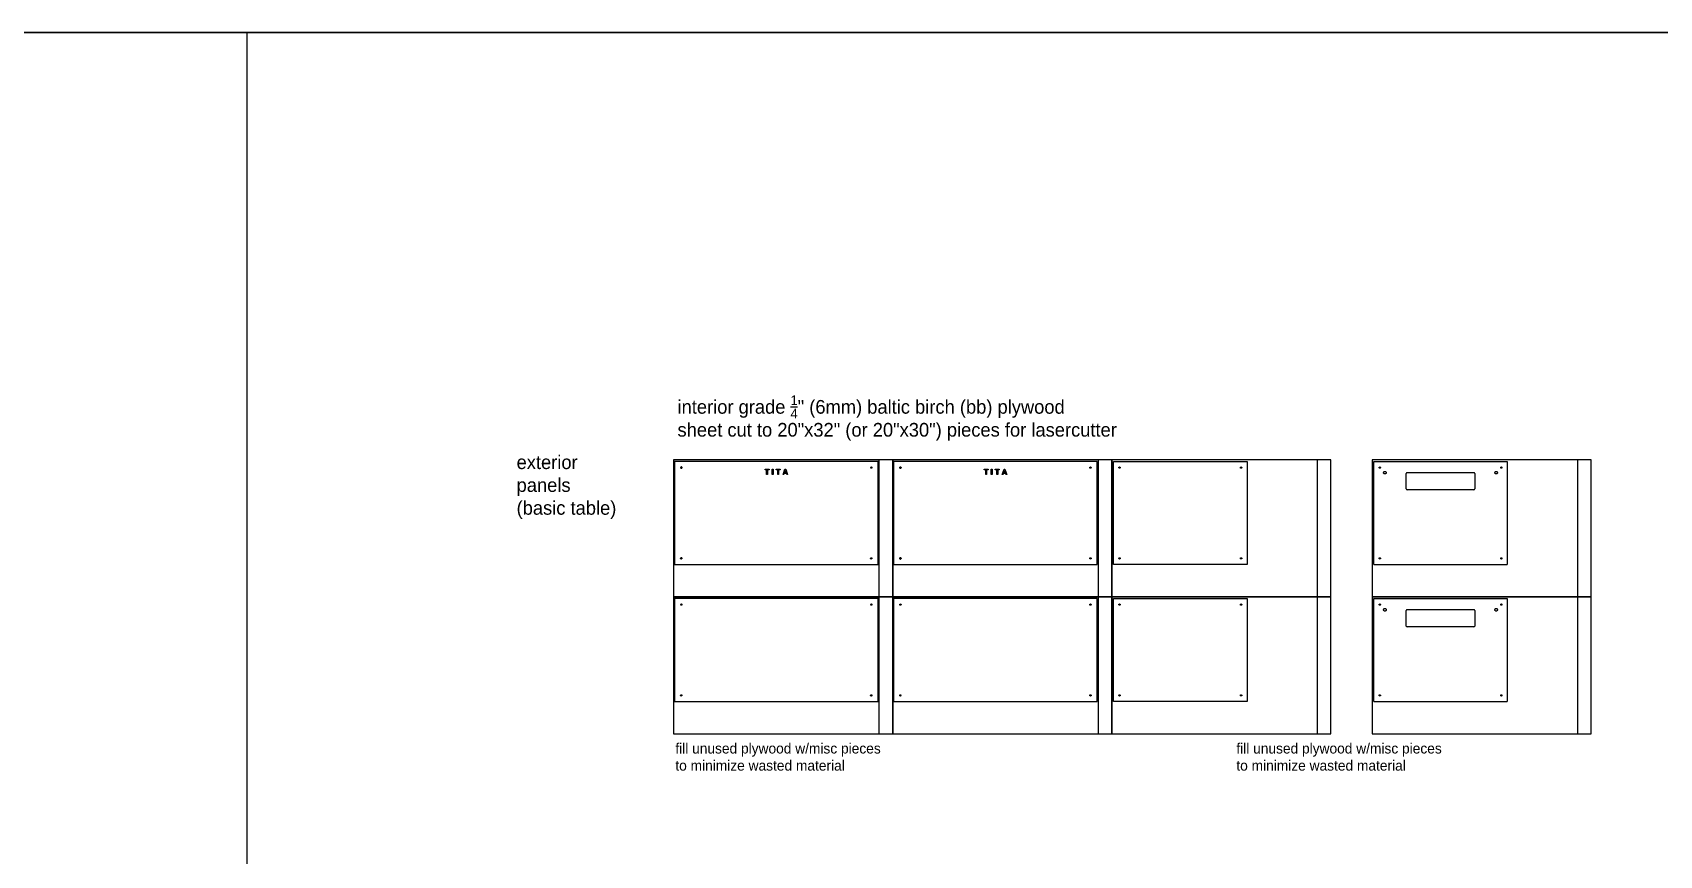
# Model space of a CAD drawing. Header units: inches. Extents: x -747 to 419, y -1089 to -681.
# Drawn here: x -383.8 to -146.2, y -887.2 to -767.1 of the extents above; entities that cross this region are included whole.
import ezdxf

# ---------------------------------------------------------------- set-up
doc = ezdxf.new("R2010")
doc.units = ezdxf.units.IN
doc.header["$MEASUREMENT"] = 0
for name, color, linetype in [('T_ANNO', 6, 'Continuous'), ('T_CUT_HOLE_3_16_INCH', 2, 'Continuous'), ('T_CUT_HOLE_3_8_INCH', 4, 'Continuous'), ('T_CUT_THRU', 7, 'Continuous')]:
    doc.layers.add(name, color=color, linetype=linetype)

msp = doc.modelspace()

# ---------------------------------------------------------------- linework, layer by layer
at = {"layer": 'T_ANNO'}
for p, q in [((-666.26, -767.12), (298.91, -767.12)), ((418.91, -767.12), (-666.26, -767.12)), ((-352.48, -767.12), (-352.48, -1007.36))]:
    msp.add_line(p, q, dxfattribs=at)
at = {"layer": 'T_ANNO', "color": 5}
for p, q in [((-260.17, -829.5), (-260.17, -849.5)), ((-228.17, -829.5), (-228.17, -849.5)), ((-196.17, -829.5), (-196.17, -849.5)), ((-158.17, -829.5), (-158.17, -849.5)), ((-260.17, -849.5), (-260.17, -869.5)), ((-228.17, -849.5), (-228.17, -869.5)), ((-196.17, -849.5), (-196.17, -869.5)), ((-158.17, -849.5), (-158.17, -869.5))]:
    msp.add_line(p, q, dxfattribs=at)
at = {"layer": 'T_ANNO'}
for points in [[(-290.17, -849.5), (-258.17, -849.5), (-258.17, -829.5), (-290.17, -829.5)], [(-290.17, -849.5), (-258.17, -849.5), (-258.17, -829.5), (-290.17, -829.5)], [(-258.17, -849.5), (-226.17, -849.5), (-226.17, -829.5), (-258.17, -829.5)], [(-258.17, -849.5), (-226.17, -849.5), (-226.17, -829.5), (-258.17, -829.5)], [(-226.17, -849.5), (-194.17, -849.5), (-194.17, -829.5), (-226.17, -829.5)], [(-226.17, -849.5), (-194.17, -849.5), (-194.17, -829.5), (-226.17, -829.5)], [(-188.17, -849.5), (-156.17, -849.5), (-156.17, -829.5), (-188.17, -829.5)], [(-188.17, -849.5), (-156.17, -849.5), (-156.17, -829.5), (-188.17, -829.5)], [(-290.17, -869.5), (-258.17, -869.5), (-258.17, -849.5), (-290.17, -849.5)], [(-290.17, -869.5), (-258.17, -869.5), (-258.17, -849.5), (-290.17, -849.5)], [(-258.17, -869.5), (-226.17, -869.5), (-226.17, -849.5), (-258.17, -849.5)], [(-258.17, -869.5), (-226.17, -869.5), (-226.17, -849.5), (-258.17, -849.5)], [(-226.17, -869.5), (-194.17, -869.5), (-194.17, -849.5), (-226.17, -849.5)], [(-226.17, -869.5), (-194.17, -869.5), (-194.17, -849.5), (-226.17, -849.5)], [(-188.17, -869.5), (-156.17, -869.5), (-156.17, -849.5), (-188.17, -849.5)], [(-188.17, -869.5), (-156.17, -869.5), (-156.17, -849.5), (-188.17, -849.5)]]:
    msp.add_lwpolyline(points, close=True, dxfattribs=at)
at = {"layer": 'T_CUT_HOLE_3_16_INCH'}
for p, q in [((-225.14, -830.61), (-225.13, -830.58)), ((-225.14, -830.63), (-225.14, -830.61)), ((-225.13, -830.66), (-225.14, -830.63)), ((-225.13, -830.58), (-225.12, -830.56)), ((-225.12, -830.68), (-225.13, -830.66)), ((-225.12, -830.56), (-225.1, -830.55)), ((-225.11, -830.7), (-225.12, -830.68)), ((-225.09, -830.71), (-225.11, -830.7)), ((-225.1, -830.55), (-225.08, -830.54)), ((-225.06, -830.72), (-225.09, -830.71)), ((-225.08, -830.54), (-225.05, -830.53)), ((-225.04, -830.72), (-225.06, -830.72)), ((-225.05, -830.53), (-225.03, -830.53)), ((-225.02, -830.71), (-225.04, -830.72)), ((-225.03, -830.53), (-225.01, -830.54)), ((-224.99, -830.7), (-225.02, -830.71)), ((-225.01, -830.54), (-224.98, -830.55)), ((-224.98, -830.69), (-224.99, -830.7)), ((-224.98, -830.55), (-224.97, -830.57)), ((-224.96, -830.67), (-224.98, -830.69)), ((-224.97, -830.57), (-224.96, -830.59)), ((-224.96, -830.59), (-224.95, -830.62)), ((-224.95, -830.64), (-224.96, -830.67)), ((-224.95, -830.62), (-224.95, -830.64)), ((-207.39, -830.61), (-207.38, -830.58)), ((-207.39, -830.63), (-207.39, -830.61)), ((-207.38, -830.66), (-207.39, -830.63)), ((-207.38, -830.58), (-207.37, -830.56)), ((-207.37, -830.68), (-207.38, -830.66)), ((-207.37, -830.56), (-207.35, -830.55)), ((-207.36, -830.7), (-207.37, -830.68)), ((-207.34, -830.71), (-207.36, -830.7)), ((-207.35, -830.55), (-207.33, -830.54)), ((-207.31, -830.72), (-207.34, -830.71)), ((-207.33, -830.54), (-207.3, -830.53)), ((-207.29, -830.72), (-207.31, -830.72)), ((-207.3, -830.53), (-207.28, -830.53)), ((-207.27, -830.71), (-207.29, -830.72)), ((-207.28, -830.53), (-207.26, -830.54)), ((-207.24, -830.7), (-207.27, -830.71)), ((-207.26, -830.54), (-207.23, -830.55)), ((-207.23, -830.69), (-207.24, -830.7)), ((-207.23, -830.55), (-207.22, -830.57)), ((-207.21, -830.67), (-207.23, -830.69)), ((-207.22, -830.57), (-207.21, -830.59)), ((-207.21, -830.59), (-207.2, -830.62)), ((-207.2, -830.64), (-207.21, -830.67)), ((-207.2, -830.62), (-207.2, -830.64)), ((-187.14, -830.61), (-187.13, -830.58)), ((-187.14, -830.63), (-187.14, -830.61)), ((-187.13, -830.66), (-187.14, -830.63)), ((-187.13, -830.58), (-187.12, -830.56)), ((-187.12, -830.68), (-187.13, -830.66)), ((-187.12, -830.56), (-187.1, -830.55)), ((-187.11, -830.7), (-187.12, -830.68)), ((-187.09, -830.71), (-187.11, -830.7)), ((-187.1, -830.55), (-187.08, -830.54)), ((-187.06, -830.72), (-187.09, -830.71)), ((-187.08, -830.54), (-187.05, -830.53)), ((-187.04, -830.72), (-187.06, -830.72)), ((-187.05, -830.53), (-187.03, -830.53)), ((-187.02, -830.71), (-187.04, -830.72)), ((-187.03, -830.53), (-187.01, -830.54)), ((-186.99, -830.7), (-187.02, -830.71)), ((-187.01, -830.54), (-186.98, -830.55)), ((-186.98, -830.69), (-186.99, -830.7)), ((-186.98, -830.55), (-186.97, -830.57)), ((-186.96, -830.67), (-186.98, -830.69)), ((-186.97, -830.57), (-186.96, -830.59)), ((-186.96, -830.59), (-186.95, -830.62)), ((-186.95, -830.64), (-186.96, -830.67)), ((-186.95, -830.62), (-186.95, -830.64)), ((-169.39, -830.61), (-169.38, -830.58)), ((-169.39, -830.63), (-169.39, -830.61)), ((-169.38, -830.66), (-169.39, -830.63)), ((-169.38, -830.58), (-169.37, -830.56)), ((-169.37, -830.68), (-169.38, -830.66)), ((-169.37, -830.56), (-169.35, -830.55)), ((-169.36, -830.7), (-169.37, -830.68)), ((-169.34, -830.71), (-169.36, -830.7)), ((-169.35, -830.55), (-169.33, -830.54)), ((-169.31, -830.72), (-169.34, -830.71)), ((-169.33, -830.54), (-169.3, -830.53)), ((-169.29, -830.72), (-169.31, -830.72)), ((-169.3, -830.53), (-169.28, -830.53)), ((-169.27, -830.71), (-169.29, -830.72)), ((-169.28, -830.53), (-169.26, -830.54)), ((-169.24, -830.7), (-169.27, -830.71)), ((-169.26, -830.54), (-169.23, -830.55)), ((-169.23, -830.69), (-169.24, -830.7)), ((-169.23, -830.55), (-169.22, -830.57)), ((-169.21, -830.67), (-169.23, -830.69)), ((-169.22, -830.57), (-169.21, -830.59)), ((-169.21, -830.59), (-169.2, -830.62)), ((-169.2, -830.64), (-169.21, -830.67)), ((-169.2, -830.62), (-169.2, -830.64)), ((-289.14, -843.86), (-289.13, -843.83)), ((-289.14, -843.86), (-289.13, -843.83)), ((-257.14, -843.86), (-257.13, -843.83)), ((-257.14, -843.86), (-257.13, -843.83)), ((-225.14, -843.86), (-225.13, -843.83)), ((-225.14, -843.88), (-225.14, -843.86)), ((-225.13, -843.91), (-225.14, -843.88)), ((-225.13, -843.83), (-225.12, -843.81)), ((-225.12, -843.93), (-225.13, -843.91)), ((-225.12, -843.81), (-225.1, -843.8)), ((-225.11, -843.95), (-225.12, -843.93)), ((-225.09, -843.96), (-225.11, -843.95)), ((-225.1, -843.8), (-225.08, -843.79)), ((-225.06, -843.97), (-225.09, -843.96)), ((-225.08, -843.79), (-225.05, -843.78)), ((-225.04, -843.97), (-225.06, -843.97)), ((-225.05, -843.78), (-225.03, -843.78)), ((-225.02, -843.96), (-225.04, -843.97)), ((-225.03, -843.78), (-225.01, -843.79)), ((-224.99, -843.95), (-225.02, -843.96)), ((-225.01, -843.79), (-224.98, -843.8)), ((-224.98, -843.94), (-224.99, -843.95)), ((-224.98, -843.8), (-224.97, -843.82)), ((-224.96, -843.92), (-224.98, -843.94)), ((-224.97, -843.82), (-224.96, -843.84)), ((-224.96, -843.84), (-224.95, -843.87)), ((-224.95, -843.89), (-224.96, -843.92)), ((-224.95, -843.87), (-224.95, -843.89)), ((-207.39, -843.86), (-207.38, -843.83)), ((-207.39, -843.88), (-207.39, -843.86)), ((-207.38, -843.91), (-207.39, -843.88)), ((-207.38, -843.83), (-207.37, -843.81)), ((-207.37, -843.93), (-207.38, -843.91)), ((-207.37, -843.81), (-207.35, -843.8)), ((-207.36, -843.95), (-207.37, -843.93)), ((-207.34, -843.96), (-207.36, -843.95)), ((-207.35, -843.8), (-207.33, -843.79)), ((-207.31, -843.97), (-207.34, -843.96)), ((-207.33, -843.79), (-207.3, -843.78)), ((-207.29, -843.97), (-207.31, -843.97)), ((-207.3, -843.78), (-207.28, -843.78)), ((-207.27, -843.96), (-207.29, -843.97)), ((-207.28, -843.78), (-207.26, -843.79)), ((-207.24, -843.95), (-207.27, -843.96)), ((-207.26, -843.79), (-207.23, -843.8)), ((-207.23, -843.94), (-207.24, -843.95)), ((-207.23, -843.8), (-207.22, -843.82)), ((-207.21, -843.92), (-207.23, -843.94)), ((-207.22, -843.82), (-207.21, -843.84)), ((-207.21, -843.84), (-207.2, -843.87)), ((-207.2, -843.89), (-207.21, -843.92)), ((-207.2, -843.87), (-207.2, -843.89)), ((-187.14, -843.86), (-187.13, -843.83)), ((-187.14, -843.88), (-187.14, -843.86)), ((-187.13, -843.91), (-187.14, -843.88)), ((-187.13, -843.83), (-187.12, -843.81)), ((-187.12, -843.93), (-187.13, -843.91)), ((-187.12, -843.81), (-187.1, -843.8)), ((-187.11, -843.95), (-187.12, -843.93)), ((-187.09, -843.96), (-187.11, -843.95)), ((-187.1, -843.8), (-187.08, -843.79)), ((-187.06, -843.97), (-187.09, -843.96)), ((-187.08, -843.79), (-187.05, -843.78)), ((-187.04, -843.97), (-187.06, -843.97)), ((-187.05, -843.78), (-187.03, -843.78)), ((-187.02, -843.96), (-187.04, -843.97)), ((-187.03, -843.78), (-187.01, -843.79)), ((-186.99, -843.95), (-187.02, -843.96)), ((-187.01, -843.79), (-186.98, -843.8)), ((-186.98, -843.94), (-186.99, -843.95)), ((-186.98, -843.8), (-186.97, -843.82)), ((-186.96, -843.92), (-186.98, -843.94)), ((-186.97, -843.82), (-186.96, -843.84)), ((-186.96, -843.84), (-186.95, -843.87)), ((-186.95, -843.89), (-186.96, -843.92)), ((-186.95, -843.87), (-186.95, -843.89)), ((-169.39, -843.86), (-169.38, -843.83)), ((-169.39, -843.88), (-169.39, -843.86)), ((-169.38, -843.91), (-169.39, -843.88)), ((-169.38, -843.83), (-169.37, -843.81)), ((-169.37, -843.93), (-169.38, -843.91)), ((-169.37, -843.81), (-169.35, -843.8)), ((-169.36, -843.95), (-169.37, -843.93)), ((-169.34, -843.96), (-169.36, -843.95)), ((-169.35, -843.8), (-169.33, -843.79)), ((-169.31, -843.97), (-169.34, -843.96)), ((-169.33, -843.79), (-169.3, -843.78)), ((-169.29, -843.97), (-169.31, -843.97)), ((-169.3, -843.78), (-169.28, -843.78)), ((-169.27, -843.96), (-169.29, -843.97)), ((-169.28, -843.78), (-169.26, -843.79)), ((-169.24, -843.95), (-169.27, -843.96)), ((-169.26, -843.79), (-169.23, -843.8)), ((-169.23, -843.94), (-169.24, -843.95)), ((-169.23, -843.8), (-169.22, -843.82)), ((-169.21, -843.92), (-169.23, -843.94)), ((-169.22, -843.82), (-169.21, -843.84)), ((-169.21, -843.84), (-169.2, -843.87)), ((-169.2, -843.89), (-169.21, -843.92)), ((-169.2, -843.87), (-169.2, -843.89)), ((-289.14, -850.61), (-289.13, -850.58)), ((-289.14, -850.61), (-289.13, -850.58)), ((-289.14, -850.63), (-289.14, -850.61)), ((-289.14, -850.63), (-289.14, -850.61)), ((-289.13, -850.66), (-289.14, -850.63)), ((-289.13, -850.66), (-289.14, -850.63)), ((-289.13, -850.58), (-289.12, -850.56)), ((-289.13, -850.58), (-289.12, -850.56)), ((-289.12, -850.68), (-289.13, -850.66)), ((-289.12, -850.68), (-289.13, -850.66)), ((-289.12, -850.56), (-289.1, -850.55)), ((-289.12, -850.56), (-289.1, -850.55)), ((-289.11, -850.7), (-289.12, -850.68)), ((-289.11, -850.7), (-289.12, -850.68)), ((-289.09, -850.71), (-289.11, -850.7)), ((-289.09, -850.71), (-289.11, -850.7)), ((-289.1, -850.55), (-289.08, -850.54)), ((-289.1, -850.55), (-289.08, -850.54)), ((-289.06, -850.72), (-289.09, -850.71)), ((-289.06, -850.72), (-289.09, -850.71)), ((-289.08, -850.54), (-289.05, -850.53)), ((-289.08, -850.54), (-289.05, -850.53)), ((-289.04, -850.72), (-289.06, -850.72)), ((-289.04, -850.72), (-289.06, -850.72)), ((-289.05, -850.53), (-289.03, -850.53)), ((-289.05, -850.53), (-289.03, -850.53)), ((-289.02, -850.71), (-289.04, -850.72)), ((-289.02, -850.71), (-289.04, -850.72)), ((-289.03, -850.53), (-289.01, -850.54)), ((-289.03, -850.53), (-289.01, -850.54)), ((-288.99, -850.7), (-289.02, -850.71)), ((-288.99, -850.7), (-289.02, -850.71)), ((-289.01, -850.54), (-288.98, -850.55)), ((-289.01, -850.54), (-288.98, -850.55)), ((-288.98, -850.69), (-288.99, -850.7)), ((-288.98, -850.69), (-288.99, -850.7)), ((-288.98, -850.55), (-288.97, -850.57)), ((-288.98, -850.55), (-288.97, -850.57)), ((-288.96, -850.67), (-288.98, -850.69)), ((-288.96, -850.67), (-288.98, -850.69)), ((-288.97, -850.57), (-288.96, -850.59)), ((-288.97, -850.57), (-288.96, -850.59)), ((-288.96, -850.59), (-288.95, -850.62)), ((-288.96, -850.59), (-288.95, -850.62)), ((-288.95, -850.64), (-288.96, -850.67)), ((-288.95, -850.64), (-288.96, -850.67)), ((-288.95, -850.62), (-288.95, -850.64)), ((-288.95, -850.62), (-288.95, -850.64)), ((-261.39, -850.61), (-261.38, -850.58)), ((-261.39, -850.63), (-261.39, -850.61)), ((-261.38, -850.66), (-261.39, -850.63)), ((-261.38, -850.58), (-261.37, -850.56)), ((-261.37, -850.68), (-261.38, -850.66)), ((-261.37, -850.56), (-261.35, -850.55)), ((-261.36, -850.7), (-261.37, -850.68)), ((-261.34, -850.71), (-261.36, -850.7)), ((-261.35, -850.55), (-261.33, -850.54)), ((-261.31, -850.72), (-261.34, -850.71)), ((-261.33, -850.54), (-261.3, -850.53)), ((-261.29, -850.72), (-261.31, -850.72)), ((-261.3, -850.53), (-261.28, -850.53)), ((-261.27, -850.71), (-261.29, -850.72)), ((-261.28, -850.53), (-261.26, -850.54)), ((-261.24, -850.7), (-261.27, -850.71)), ((-261.26, -850.54), (-261.23, -850.55)), ((-261.23, -850.69), (-261.24, -850.7)), ((-261.23, -850.55), (-261.22, -850.57)), ((-261.21, -850.67), (-261.23, -850.69)), ((-261.22, -850.57), (-261.21, -850.59)), ((-261.21, -850.59), (-261.2, -850.62)), ((-261.2, -850.64), (-261.21, -850.67)), ((-261.2, -850.62), (-261.2, -850.64)), ((-257.14, -850.61), (-257.13, -850.58)), ((-257.14, -850.61), (-257.13, -850.58)), ((-257.14, -850.63), (-257.14, -850.61)), ((-257.14, -850.63), (-257.14, -850.61)), ((-257.13, -850.66), (-257.14, -850.63)), ((-257.13, -850.66), (-257.14, -850.63)), ((-257.13, -850.58), (-257.12, -850.56)), ((-257.13, -850.58), (-257.12, -850.56)), ((-257.12, -850.68), (-257.13, -850.66)), ((-257.12, -850.68), (-257.13, -850.66)), ((-257.12, -850.56), (-257.1, -850.55)), ((-257.12, -850.56), (-257.1, -850.55)), ((-257.11, -850.7), (-257.12, -850.68)), ((-257.11, -850.7), (-257.12, -850.68)), ((-257.09, -850.71), (-257.11, -850.7)), ((-257.09, -850.71), (-257.11, -850.7)), ((-257.1, -850.55), (-257.08, -850.54)), ((-257.1, -850.55), (-257.08, -850.54)), ((-257.06, -850.72), (-257.09, -850.71)), ((-257.06, -850.72), (-257.09, -850.71)), ((-257.08, -850.54), (-257.05, -850.53)), ((-257.08, -850.54), (-257.05, -850.53)), ((-257.04, -850.72), (-257.06, -850.72)), ((-257.04, -850.72), (-257.06, -850.72)), ((-257.05, -850.53), (-257.03, -850.53)), ((-257.05, -850.53), (-257.03, -850.53)), ((-257.02, -850.71), (-257.04, -850.72)), ((-257.02, -850.71), (-257.04, -850.72)), ((-257.03, -850.53), (-257.01, -850.54)), ((-257.03, -850.53), (-257.01, -850.54)), ((-256.99, -850.7), (-257.02, -850.71)), ((-256.99, -850.7), (-257.02, -850.71)), ((-257.01, -850.54), (-256.98, -850.55)), ((-257.01, -850.54), (-256.98, -850.55)), ((-256.98, -850.69), (-256.99, -850.7)), ((-256.98, -850.69), (-256.99, -850.7)), ((-256.98, -850.55), (-256.97, -850.57)), ((-256.98, -850.55), (-256.97, -850.57)), ((-256.96, -850.67), (-256.98, -850.69)), ((-256.96, -850.67), (-256.98, -850.69)), ((-256.97, -850.57), (-256.96, -850.59)), ((-256.97, -850.57), (-256.96, -850.59)), ((-256.96, -850.59), (-256.95, -850.62)), ((-256.96, -850.59), (-256.95, -850.62)), ((-256.95, -850.64), (-256.96, -850.67)), ((-256.95, -850.64), (-256.96, -850.67)), ((-256.95, -850.62), (-256.95, -850.64)), ((-256.95, -850.62), (-256.95, -850.64)), ((-229.39, -850.61), (-229.38, -850.58)), ((-229.39, -850.63), (-229.39, -850.61)), ((-229.38, -850.66), (-229.39, -850.63)), ((-229.38, -850.58), (-229.37, -850.56)), ((-229.37, -850.68), (-229.38, -850.66)), ((-229.37, -850.56), (-229.35, -850.55)), ((-229.36, -850.7), (-229.37, -850.68)), ((-229.34, -850.71), (-229.36, -850.7)), ((-229.35, -850.55), (-229.33, -850.54)), ((-229.31, -850.72), (-229.34, -850.71)), ((-229.33, -850.54), (-229.3, -850.53)), ((-229.29, -850.72), (-229.31, -850.72)), ((-229.3, -850.53), (-229.28, -850.53)), ((-229.27, -850.71), (-229.29, -850.72)), ((-229.28, -850.53), (-229.26, -850.54)), ((-229.24, -850.7), (-229.27, -850.71)), ((-229.26, -850.54), (-229.23, -850.55)), ((-229.23, -850.69), (-229.24, -850.7)), ((-229.23, -850.55), (-229.22, -850.57)), ((-229.21, -850.67), (-229.23, -850.69)), ((-229.22, -850.57), (-229.21, -850.59)), ((-229.21, -850.59), (-229.2, -850.62)), ((-229.2, -850.64), (-229.21, -850.67)), ((-229.2, -850.62), (-229.2, -850.64)), ((-225.14, -850.61), (-225.13, -850.58)), ((-225.14, -850.63), (-225.14, -850.61)), ((-225.13, -850.66), (-225.14, -850.63)), ((-225.13, -850.58), (-225.12, -850.56)), ((-225.12, -850.68), (-225.13, -850.66)), ((-225.12, -850.56), (-225.1, -850.55)), ((-225.11, -850.7), (-225.12, -850.68)), ((-225.09, -850.71), (-225.11, -850.7)), ((-225.1, -850.55), (-225.08, -850.54)), ((-225.06, -850.72), (-225.09, -850.71)), ((-225.08, -850.54), (-225.05, -850.53)), ((-225.04, -850.72), (-225.06, -850.72)), ((-225.05, -850.53), (-225.03, -850.53)), ((-225.02, -850.71), (-225.04, -850.72)), ((-225.03, -850.53), (-225.01, -850.54)), ((-224.99, -850.7), (-225.02, -850.71)), ((-225.01, -850.54), (-224.98, -850.55)), ((-224.98, -850.69), (-224.99, -850.7)), ((-224.98, -850.55), (-224.97, -850.57)), ((-224.96, -850.67), (-224.98, -850.69)), ((-224.97, -850.57), (-224.96, -850.59)), ((-224.96, -850.59), (-224.95, -850.62)), ((-224.95, -850.64), (-224.96, -850.67)), ((-224.95, -850.62), (-224.95, -850.64)), ((-207.39, -850.61), (-207.38, -850.58)), ((-207.39, -850.63), (-207.39, -850.61)), ((-207.38, -850.66), (-207.39, -850.63)), ((-207.38, -850.58), (-207.37, -850.56)), ((-207.37, -850.68), (-207.38, -850.66)), ((-207.37, -850.56), (-207.35, -850.55)), ((-207.36, -850.7), (-207.37, -850.68)), ((-207.34, -850.71), (-207.36, -850.7)), ((-207.35, -850.55), (-207.33, -850.54)), ((-207.31, -850.72), (-207.34, -850.71)), ((-207.33, -850.54), (-207.3, -850.53)), ((-207.29, -850.72), (-207.31, -850.72)), ((-207.3, -850.53), (-207.28, -850.53)), ((-207.27, -850.71), (-207.29, -850.72)), ((-207.28, -850.53), (-207.26, -850.54)), ((-207.24, -850.7), (-207.27, -850.71)), ((-207.26, -850.54), (-207.23, -850.55)), ((-207.23, -850.69), (-207.24, -850.7)), ((-207.23, -850.55), (-207.22, -850.57)), ((-207.21, -850.67), (-207.23, -850.69)), ((-207.22, -850.57), (-207.21, -850.59)), ((-207.21, -850.59), (-207.2, -850.62)), ((-207.2, -850.64), (-207.21, -850.67)), ((-207.2, -850.62), (-207.2, -850.64)), ((-187.14, -850.61), (-187.13, -850.58)), ((-187.14, -850.63), (-187.14, -850.61)), ((-187.13, -850.66), (-187.14, -850.63)), ((-187.13, -850.58), (-187.12, -850.56)), ((-187.12, -850.68), (-187.13, -850.66)), ((-187.12, -850.56), (-187.1, -850.55)), ((-187.11, -850.7), (-187.12, -850.68)), ((-187.09, -850.71), (-187.11, -850.7)), ((-187.1, -850.55), (-187.08, -850.54)), ((-187.06, -850.72), (-187.09, -850.71)), ((-187.08, -850.54), (-187.05, -850.53)), ((-187.04, -850.72), (-187.06, -850.72)), ((-187.05, -850.53), (-187.03, -850.53)), ((-187.02, -850.71), (-187.04, -850.72)), ((-187.03, -850.53), (-187.01, -850.54)), ((-186.99, -850.7), (-187.02, -850.71)), ((-187.01, -850.54), (-186.98, -850.55)), ((-186.98, -850.69), (-186.99, -850.7)), ((-186.98, -850.55), (-186.97, -850.57)), ((-186.96, -850.67), (-186.98, -850.69)), ((-186.97, -850.57), (-186.96, -850.59)), ((-186.96, -850.59), (-186.95, -850.62)), ((-186.95, -850.64), (-186.96, -850.67)), ((-186.95, -850.62), (-186.95, -850.64)), ((-169.39, -850.61), (-169.38, -850.58)), ((-169.39, -850.63), (-169.39, -850.61)), ((-169.38, -850.66), (-169.39, -850.63)), ((-169.38, -850.58), (-169.37, -850.56)), ((-169.37, -850.68), (-169.38, -850.66)), ((-169.37, -850.56), (-169.35, -850.55)), ((-169.36, -850.7), (-169.37, -850.68)), ((-169.34, -850.71), (-169.36, -850.7)), ((-169.35, -850.55), (-169.33, -850.54)), ((-169.31, -850.72), (-169.34, -850.71)), ((-169.33, -850.54), (-169.3, -850.53)), ((-169.29, -850.72), (-169.31, -850.72)), ((-169.3, -850.53), (-169.28, -850.53)), ((-169.27, -850.71), (-169.29, -850.72)), ((-169.28, -850.53), (-169.26, -850.54)), ((-169.24, -850.7), (-169.27, -850.71)), ((-169.26, -850.54), (-169.23, -850.55)), ((-169.23, -850.69), (-169.24, -850.7)), ((-169.23, -850.55), (-169.22, -850.57)), ((-169.21, -850.67), (-169.23, -850.69)), ((-169.22, -850.57), (-169.21, -850.59)), ((-169.21, -850.59), (-169.2, -850.62)), ((-169.2, -850.64), (-169.21, -850.67)), ((-169.2, -850.62), (-169.2, -850.64)), ((-289.14, -863.86), (-289.13, -863.83)), ((-289.14, -863.88), (-289.14, -863.86)), ((-289.13, -863.91), (-289.14, -863.88)), ((-289.13, -863.83), (-289.12, -863.81)), ((-289.12, -863.93), (-289.13, -863.91)), ((-289.12, -863.81), (-289.1, -863.8)), ((-289.11, -863.95), (-289.12, -863.93)), ((-289.09, -863.96), (-289.11, -863.95)), ((-289.1, -863.8), (-289.08, -863.79)), ((-289.06, -863.97), (-289.09, -863.96)), ((-289.08, -863.79), (-289.05, -863.78)), ((-289.04, -863.97), (-289.06, -863.97)), ((-289.05, -863.78), (-289.03, -863.78)), ((-289.02, -863.96), (-289.04, -863.97)), ((-289.03, -863.78), (-289.01, -863.79)), ((-288.99, -863.95), (-289.02, -863.96)), ((-289.01, -863.79), (-288.98, -863.8)), ((-288.98, -863.94), (-288.99, -863.95)), ((-288.98, -863.8), (-288.97, -863.82)), ((-288.96, -863.92), (-288.98, -863.94)), ((-288.97, -863.82), (-288.96, -863.84)), ((-288.96, -863.84), (-288.95, -863.87)), ((-288.95, -863.89), (-288.96, -863.92)), ((-288.95, -863.87), (-288.95, -863.89)), ((-261.39, -863.86), (-261.38, -863.83)), ((-261.39, -863.87), (-261.38, -863.85)), ((-261.39, -863.88), (-261.39, -863.86)), ((-261.39, -863.89), (-261.39, -863.87)), ((-261.38, -863.91), (-261.39, -863.88)), ((-261.38, -863.92), (-261.39, -863.89)), ((-261.38, -863.83), (-261.37, -863.81)), ((-261.38, -863.85), (-261.37, -863.82)), ((-261.37, -863.93), (-261.38, -863.91)), ((-261.37, -863.94), (-261.38, -863.92)), ((-261.37, -863.81), (-261.35, -863.8)), ((-261.37, -863.82), (-261.36, -863.81)), ((-261.36, -863.95), (-261.37, -863.93)), ((-261.35, -863.95), (-261.37, -863.94)), ((-261.36, -863.81), (-261.34, -863.79)), ((-261.34, -863.96), (-261.36, -863.95)), ((-261.35, -863.8), (-261.33, -863.79)), ((-261.33, -863.96), (-261.35, -863.95)), ((-261.34, -863.79), (-261.31, -863.78)), ((-261.31, -863.97), (-261.34, -863.96)), ((-261.33, -863.79), (-261.3, -863.78)), ((-261.3, -863.97), (-261.33, -863.96)), ((-261.31, -863.78), (-261.29, -863.78)), ((-261.29, -863.97), (-261.31, -863.97)), ((-261.3, -863.78), (-261.28, -863.78)), ((-261.28, -863.97), (-261.3, -863.97)), ((-261.29, -863.78), (-261.27, -863.79)), ((-261.27, -863.96), (-261.29, -863.97)), ((-261.28, -863.78), (-261.26, -863.79)), ((-261.25, -863.96), (-261.28, -863.97)), ((-261.27, -863.79), (-261.25, -863.8)), ((-261.24, -863.95), (-261.27, -863.96)), ((-261.26, -863.79), (-261.23, -863.8)), ((-261.25, -863.8), (-261.23, -863.81)), ((-261.23, -863.94), (-261.25, -863.96)), ((-261.23, -863.94), (-261.24, -863.95)), ((-261.23, -863.8), (-261.22, -863.82)), ((-261.23, -863.81), (-261.21, -863.83)), ((-261.21, -863.92), (-261.23, -863.94)), ((-261.22, -863.93), (-261.23, -863.94)), ((-261.22, -863.82), (-261.21, -863.84)), ((-261.21, -863.9), (-261.22, -863.93)), ((-261.21, -863.83), (-261.21, -863.86)), ((-261.21, -863.84), (-261.2, -863.87)), ((-261.21, -863.86), (-261.2, -863.88)), ((-261.2, -863.88), (-261.21, -863.9)), ((-261.2, -863.89), (-261.21, -863.92)), ((-261.2, -863.87), (-261.2, -863.89)), ((-257.14, -863.86), (-257.13, -863.83)), ((-257.14, -863.88), (-257.14, -863.86)), ((-257.13, -863.91), (-257.14, -863.88)), ((-257.13, -863.83), (-257.12, -863.81)), ((-257.12, -863.93), (-257.13, -863.91)), ((-257.12, -863.81), (-257.1, -863.8)), ((-257.11, -863.95), (-257.12, -863.93)), ((-257.09, -863.96), (-257.11, -863.95)), ((-257.1, -863.8), (-257.08, -863.79)), ((-257.06, -863.97), (-257.09, -863.96)), ((-257.08, -863.79), (-257.05, -863.78)), ((-257.04, -863.97), (-257.06, -863.97)), ((-257.05, -863.78), (-257.03, -863.78)), ((-257.02, -863.96), (-257.04, -863.97)), ((-257.03, -863.78), (-257.01, -863.79)), ((-256.99, -863.95), (-257.02, -863.96)), ((-257.01, -863.79), (-256.98, -863.8)), ((-256.98, -863.94), (-256.99, -863.95)), ((-256.98, -863.8), (-256.97, -863.82)), ((-256.96, -863.92), (-256.98, -863.94)), ((-256.97, -863.82), (-256.96, -863.84)), ((-256.96, -863.84), (-256.95, -863.87)), ((-256.95, -863.89), (-256.96, -863.92)), ((-256.95, -863.87), (-256.95, -863.89)), ((-229.39, -863.86), (-229.38, -863.83)), ((-229.39, -863.87), (-229.38, -863.85)), ((-229.39, -863.88), (-229.39, -863.86)), ((-229.39, -863.89), (-229.39, -863.87)), ((-229.38, -863.91), (-229.39, -863.88)), ((-229.38, -863.92), (-229.39, -863.89)), ((-229.38, -863.83), (-229.37, -863.81)), ((-229.38, -863.85), (-229.37, -863.82)), ((-229.37, -863.93), (-229.38, -863.91)), ((-229.37, -863.94), (-229.38, -863.92)), ((-229.37, -863.81), (-229.35, -863.8)), ((-229.37, -863.82), (-229.36, -863.81)), ((-229.36, -863.95), (-229.37, -863.93)), ((-229.35, -863.95), (-229.37, -863.94)), ((-229.36, -863.81), (-229.34, -863.79)), ((-229.34, -863.96), (-229.36, -863.95)), ((-229.35, -863.8), (-229.33, -863.79)), ((-229.33, -863.96), (-229.35, -863.95)), ((-229.34, -863.79), (-229.31, -863.78)), ((-229.31, -863.97), (-229.34, -863.96)), ((-229.33, -863.79), (-229.3, -863.78)), ((-229.3, -863.97), (-229.33, -863.96)), ((-229.31, -863.78), (-229.29, -863.78)), ((-229.29, -863.97), (-229.31, -863.97)), ((-229.3, -863.78), (-229.28, -863.78)), ((-229.28, -863.97), (-229.3, -863.97)), ((-229.29, -863.78), (-229.27, -863.79)), ((-229.27, -863.96), (-229.29, -863.97)), ((-229.28, -863.78), (-229.26, -863.79)), ((-229.25, -863.96), (-229.28, -863.97)), ((-229.27, -863.79), (-229.25, -863.8)), ((-229.24, -863.95), (-229.27, -863.96)), ((-229.26, -863.79), (-229.23, -863.8)), ((-229.25, -863.8), (-229.23, -863.81)), ((-229.23, -863.94), (-229.25, -863.96)), ((-229.23, -863.94), (-229.24, -863.95)), ((-229.23, -863.8), (-229.22, -863.82)), ((-229.23, -863.81), (-229.21, -863.83)), ((-229.21, -863.92), (-229.23, -863.94)), ((-229.22, -863.93), (-229.23, -863.94)), ((-229.22, -863.82), (-229.21, -863.84)), ((-229.21, -863.9), (-229.22, -863.93)), ((-229.21, -863.83), (-229.21, -863.86)), ((-229.21, -863.84), (-229.2, -863.87)), ((-229.21, -863.86), (-229.2, -863.88)), ((-229.2, -863.88), (-229.21, -863.9)), ((-229.2, -863.89), (-229.21, -863.92)), ((-229.2, -863.87), (-229.2, -863.89)), ((-225.14, -863.86), (-225.13, -863.83)), ((-225.14, -863.88), (-225.14, -863.86)), ((-225.13, -863.91), (-225.14, -863.88)), ((-225.13, -863.83), (-225.12, -863.81)), ((-225.12, -863.93), (-225.13, -863.91)), ((-225.12, -863.81), (-225.1, -863.8)), ((-225.11, -863.95), (-225.12, -863.93)), ((-225.09, -863.96), (-225.11, -863.95)), ((-225.1, -863.8), (-225.08, -863.79)), ((-225.06, -863.97), (-225.09, -863.96)), ((-225.08, -863.79), (-225.05, -863.78)), ((-225.04, -863.97), (-225.06, -863.97)), ((-225.05, -863.78), (-225.03, -863.78)), ((-225.02, -863.96), (-225.04, -863.97)), ((-225.03, -863.78), (-225.01, -863.79)), ((-224.99, -863.95), (-225.02, -863.96)), ((-225.01, -863.79), (-224.98, -863.8)), ((-224.98, -863.94), (-224.99, -863.95)), ((-224.98, -863.8), (-224.97, -863.82)), ((-224.96, -863.92), (-224.98, -863.94)), ((-224.97, -863.82), (-224.96, -863.84)), ((-224.96, -863.84), (-224.95, -863.87)), ((-224.95, -863.89), (-224.96, -863.92)), ((-224.95, -863.87), (-224.95, -863.89)), ((-207.39, -863.86), (-207.38, -863.83)), ((-207.39, -863.88), (-207.39, -863.86)), ((-207.38, -863.91), (-207.39, -863.88)), ((-207.38, -863.83), (-207.37, -863.81)), ((-207.37, -863.93), (-207.38, -863.91)), ((-207.37, -863.81), (-207.35, -863.8)), ((-207.36, -863.95), (-207.37, -863.93)), ((-207.34, -863.96), (-207.36, -863.95)), ((-207.35, -863.8), (-207.33, -863.79)), ((-207.31, -863.97), (-207.34, -863.96)), ((-207.33, -863.79), (-207.3, -863.78)), ((-207.29, -863.97), (-207.31, -863.97)), ((-207.3, -863.78), (-207.28, -863.78)), ((-207.27, -863.96), (-207.29, -863.97)), ((-207.28, -863.78), (-207.26, -863.79)), ((-207.24, -863.95), (-207.27, -863.96)), ((-207.26, -863.79), (-207.23, -863.8)), ((-207.23, -863.94), (-207.24, -863.95)), ((-207.23, -863.8), (-207.22, -863.82)), ((-207.21, -863.92), (-207.23, -863.94)), ((-207.22, -863.82), (-207.21, -863.84)), ((-207.21, -863.84), (-207.2, -863.87)), ((-207.2, -863.89), (-207.21, -863.92)), ((-207.2, -863.87), (-207.2, -863.89)), ((-187.14, -863.86), (-187.13, -863.83)), ((-187.14, -863.88), (-187.14, -863.86)), ((-187.13, -863.91), (-187.14, -863.88)), ((-187.13, -863.83), (-187.12, -863.81)), ((-187.12, -863.93), (-187.13, -863.91)), ((-187.12, -863.81), (-187.1, -863.8)), ((-187.11, -863.95), (-187.12, -863.93)), ((-187.09, -863.96), (-187.11, -863.95)), ((-187.1, -863.8), (-187.08, -863.79)), ((-187.06, -863.97), (-187.09, -863.96)), ((-187.08, -863.79), (-187.05, -863.78)), ((-187.04, -863.97), (-187.06, -863.97)), ((-187.05, -863.78), (-187.03, -863.78)), ((-187.02, -863.96), (-187.04, -863.97)), ((-187.03, -863.78), (-187.01, -863.79)), ((-186.99, -863.95), (-187.02, -863.96)), ((-187.01, -863.79), (-186.98, -863.8)), ((-186.98, -863.94), (-186.99, -863.95)), ((-186.98, -863.8), (-186.97, -863.82)), ((-186.96, -863.92), (-186.98, -863.94)), ((-186.97, -863.82), (-186.96, -863.84)), ((-186.96, -863.84), (-186.95, -863.87)), ((-186.95, -863.89), (-186.96, -863.92)), ((-186.95, -863.87), (-186.95, -863.89)), ((-169.39, -863.86), (-169.38, -863.83)), ((-169.39, -863.88), (-169.39, -863.86)), ((-169.38, -863.91), (-169.39, -863.88)), ((-169.38, -863.83), (-169.37, -863.81)), ((-169.37, -863.93), (-169.38, -863.91)), ((-169.37, -863.81), (-169.35, -863.8)), ((-169.36, -863.95), (-169.37, -863.93)), ((-169.34, -863.96), (-169.36, -863.95)), ((-169.35, -863.8), (-169.33, -863.79)), ((-169.31, -863.97), (-169.34, -863.96)), ((-169.33, -863.79), (-169.3, -863.78)), ((-169.29, -863.97), (-169.31, -863.97)), ((-169.3, -863.78), (-169.28, -863.78)), ((-169.27, -863.96), (-169.29, -863.97)), ((-169.28, -863.78), (-169.26, -863.79)), ((-169.24, -863.95), (-169.27, -863.96)), ((-169.26, -863.79), (-169.23, -863.8)), ((-169.23, -863.94), (-169.24, -863.95)), ((-169.23, -863.8), (-169.22, -863.82)), ((-169.21, -863.92), (-169.23, -863.94)), ((-169.22, -863.82), (-169.21, -863.84)), ((-169.21, -863.84), (-169.2, -863.87)), ((-169.2, -863.89), (-169.21, -863.92)), ((-169.2, -863.87), (-169.2, -863.89))]:
    msp.add_line(p, q, dxfattribs=at)
for points in [[(-289.12, -830.68), (-289.13, -830.66), (-289.14, -830.63), (-289.14, -830.61), (-289.13, -830.58), (-289.14, -830.61), (-289.14, -830.63), (-289.13, -830.66)], [(-289.12, -830.56), (-289.13, -830.58), (-289.12, -830.56), (-289.1, -830.55), (-289.08, -830.54), (-289.05, -830.53), (-289.08, -830.54), (-289.1, -830.55)], [(-289.11, -830.7), (-289.09, -830.71), (-289.06, -830.72), (-289.04, -830.72), (-289.02, -830.71), (-288.99, -830.7), (-288.98, -830.69), (-288.96, -830.67), (-288.98, -830.69), (-288.99, -830.7), (-289.02, -830.71), (-289.04, -830.72), (-289.06, -830.72), (-289.09, -830.71), (-289.11, -830.7), (-289.12, -830.68)], [(-289.05, -830.53), (-289.03, -830.53), (-289.01, -830.54), (-288.98, -830.55), (-288.97, -830.57), (-288.96, -830.59), (-288.95, -830.62), (-288.95, -830.64), (-288.96, -830.67), (-288.95, -830.64), (-288.95, -830.62), (-288.96, -830.59), (-288.97, -830.57), (-288.98, -830.55), (-289.01, -830.54), (-289.03, -830.53)], [(-261.24, -830.7), (-261.27, -830.71), (-261.29, -830.72), (-261.31, -830.72), (-261.34, -830.71), (-261.36, -830.7), (-261.37, -830.68), (-261.38, -830.66), (-261.39, -830.63), (-261.39, -830.61), (-261.38, -830.58), (-261.37, -830.56), (-261.35, -830.55), (-261.33, -830.54), (-261.3, -830.53), (-261.28, -830.53), (-261.26, -830.54), (-261.23, -830.55), (-261.22, -830.57), (-261.21, -830.59), (-261.2, -830.62), (-261.2, -830.64), (-261.21, -830.67), (-261.23, -830.69)], [(-257.12, -830.68), (-257.13, -830.66), (-257.14, -830.63), (-257.14, -830.61), (-257.13, -830.58), (-257.14, -830.61), (-257.14, -830.63), (-257.13, -830.66)], [(-257.12, -830.56), (-257.13, -830.58), (-257.12, -830.56), (-257.1, -830.55), (-257.08, -830.54), (-257.05, -830.53), (-257.08, -830.54), (-257.1, -830.55)], [(-257.11, -830.7), (-257.09, -830.71), (-257.06, -830.72), (-257.04, -830.72), (-257.02, -830.71), (-256.99, -830.7), (-256.98, -830.69), (-256.96, -830.67), (-256.98, -830.69), (-256.99, -830.7), (-257.02, -830.71), (-257.04, -830.72), (-257.06, -830.72), (-257.09, -830.71), (-257.11, -830.7), (-257.12, -830.68)], [(-257.05, -830.53), (-257.03, -830.53), (-257.01, -830.54), (-256.98, -830.55), (-256.97, -830.57), (-256.96, -830.59), (-256.95, -830.62), (-256.95, -830.64), (-256.96, -830.67), (-256.95, -830.64), (-256.95, -830.62), (-256.96, -830.59), (-256.97, -830.57), (-256.98, -830.55), (-257.01, -830.54), (-257.03, -830.53)], [(-229.24, -830.7), (-229.27, -830.71), (-229.29, -830.72), (-229.31, -830.72), (-229.34, -830.71), (-229.36, -830.7), (-229.37, -830.68), (-229.38, -830.66), (-229.39, -830.63), (-229.39, -830.61), (-229.38, -830.58), (-229.37, -830.56), (-229.35, -830.55), (-229.33, -830.54), (-229.3, -830.53), (-229.28, -830.53), (-229.26, -830.54), (-229.23, -830.55), (-229.22, -830.57), (-229.21, -830.59), (-229.2, -830.62), (-229.2, -830.64), (-229.21, -830.67), (-229.23, -830.69)], [(-289.06, -843.97), (-289.04, -843.97), (-289.06, -843.97), (-289.09, -843.96), (-289.11, -843.95), (-289.12, -843.93), (-289.13, -843.91), (-289.14, -843.88), (-289.14, -843.86), (-289.14, -843.88), (-289.13, -843.91), (-289.12, -843.93), (-289.11, -843.95), (-289.09, -843.96)], [(-289.13, -843.83), (-289.12, -843.81), (-289.1, -843.8), (-289.12, -843.81)], [(-289.1, -843.8), (-289.08, -843.79), (-289.05, -843.78), (-289.08, -843.79)], [(-288.95, -843.87), (-288.95, -843.89), (-288.96, -843.92), (-288.98, -843.94), (-288.99, -843.95), (-289.02, -843.96), (-289.04, -843.97), (-289.02, -843.96), (-288.99, -843.95), (-288.98, -843.94), (-288.96, -843.92), (-288.95, -843.89), (-288.95, -843.87), (-288.96, -843.84), (-288.97, -843.82), (-288.98, -843.8), (-289.01, -843.79), (-289.03, -843.78), (-289.05, -843.78), (-289.03, -843.78), (-289.01, -843.79), (-288.98, -843.8), (-288.97, -843.82), (-288.96, -843.84)], [(-261.24, -843.95), (-261.27, -843.96), (-261.29, -843.97), (-261.31, -843.97), (-261.34, -843.96), (-261.36, -843.95), (-261.37, -843.93), (-261.38, -843.91), (-261.39, -843.88), (-261.39, -843.86), (-261.38, -843.83), (-261.37, -843.81), (-261.35, -843.8), (-261.33, -843.79), (-261.3, -843.78), (-261.28, -843.78), (-261.26, -843.79), (-261.23, -843.8), (-261.22, -843.82), (-261.21, -843.84), (-261.2, -843.87), (-261.2, -843.89), (-261.21, -843.92), (-261.23, -843.94)], [(-257.06, -843.97), (-257.04, -843.97), (-257.06, -843.97), (-257.09, -843.96), (-257.11, -843.95), (-257.12, -843.93), (-257.13, -843.91), (-257.14, -843.88), (-257.14, -843.86), (-257.14, -843.88), (-257.13, -843.91), (-257.12, -843.93), (-257.11, -843.95), (-257.09, -843.96)], [(-257.13, -843.83), (-257.12, -843.81), (-257.1, -843.8), (-257.12, -843.81)], [(-257.1, -843.8), (-257.08, -843.79), (-257.05, -843.78), (-257.08, -843.79)], [(-256.95, -843.87), (-256.95, -843.89), (-256.96, -843.92), (-256.98, -843.94), (-256.99, -843.95), (-257.02, -843.96), (-257.04, -843.97), (-257.02, -843.96), (-256.99, -843.95), (-256.98, -843.94), (-256.96, -843.92), (-256.95, -843.89), (-256.95, -843.87), (-256.96, -843.84), (-256.97, -843.82), (-256.98, -843.8), (-257.01, -843.79), (-257.03, -843.78), (-257.05, -843.78), (-257.03, -843.78), (-257.01, -843.79), (-256.98, -843.8), (-256.97, -843.82), (-256.96, -843.84)], [(-229.24, -843.95), (-229.27, -843.96), (-229.29, -843.97), (-229.31, -843.97), (-229.34, -843.96), (-229.36, -843.95), (-229.37, -843.93), (-229.38, -843.91), (-229.39, -843.88), (-229.39, -843.86), (-229.38, -843.83), (-229.37, -843.81), (-229.35, -843.8), (-229.33, -843.79), (-229.3, -843.78), (-229.28, -843.78), (-229.26, -843.79), (-229.23, -843.8), (-229.22, -843.82), (-229.21, -843.84), (-229.2, -843.87), (-229.2, -843.89), (-229.21, -843.92), (-229.23, -843.94)]]:
    msp.add_lwpolyline(points, close=True, dxfattribs=at)
at = {"layer": 'T_CUT_HOLE_3_8_INCH'}
for p, q in [((-186.48, -831.33), (-186.46, -831.28)), ((-186.48, -831.37), (-186.48, -831.33)), ((-186.48, -831.42), (-186.48, -831.37)), ((-186.46, -831.47), (-186.48, -831.42)), ((-186.46, -831.28), (-186.43, -831.24)), ((-186.43, -831.51), (-186.46, -831.47)), ((-186.43, -831.24), (-186.39, -831.21)), ((-186.39, -831.21), (-186.34, -831.19)), ((-186.34, -831.19), (-186.3, -831.19)), ((-186.3, -831.19), (-186.25, -831.19)), ((-186.25, -831.19), (-186.2, -831.21)), ((-186.2, -831.21), (-186.16, -831.24)), ((-186.16, -831.24), (-186.13, -831.28)), ((-186.13, -831.47), (-186.16, -831.51)), ((-186.13, -831.28), (-186.12, -831.33)), ((-186.12, -831.42), (-186.13, -831.47)), ((-186.12, -831.33), (-186.11, -831.38)), ((-186.11, -831.38), (-186.12, -831.42)), ((-170.23, -831.33), (-170.21, -831.28)), ((-170.23, -831.37), (-170.23, -831.33)), ((-170.23, -831.42), (-170.23, -831.37)), ((-170.21, -831.47), (-170.23, -831.42)), ((-170.21, -831.28), (-170.18, -831.24)), ((-170.18, -831.51), (-170.21, -831.47)), ((-170.18, -831.24), (-170.14, -831.21)), ((-170.14, -831.21), (-170.09, -831.19)), ((-170.09, -831.19), (-170.05, -831.19)), ((-170.05, -831.19), (-170, -831.19)), ((-170, -831.19), (-169.95, -831.21)), ((-169.95, -831.21), (-169.91, -831.24)), ((-169.91, -831.24), (-169.88, -831.28)), ((-169.88, -831.47), (-169.91, -831.51)), ((-169.88, -831.28), (-169.87, -831.33)), ((-169.87, -831.42), (-169.88, -831.47)), ((-169.87, -831.33), (-169.86, -831.37)), ((-169.86, -831.37), (-169.87, -831.42)), ((-186.39, -831.54), (-186.43, -831.51)), ((-186.35, -831.56), (-186.39, -831.54)), ((-186.3, -831.56), (-186.35, -831.56)), ((-186.25, -831.56), (-186.3, -831.56)), ((-186.2, -831.54), (-186.25, -831.56)), ((-186.16, -831.51), (-186.2, -831.54)), ((-170.14, -831.54), (-170.18, -831.51)), ((-170.09, -831.56), (-170.14, -831.54)), ((-170.05, -831.56), (-170.09, -831.56)), ((-170, -831.56), (-170.05, -831.56)), ((-169.95, -831.54), (-170, -831.56)), ((-169.91, -831.51), (-169.95, -831.54)), ((-186.48, -851.33), (-186.46, -851.28)), ((-186.48, -851.37), (-186.48, -851.33)), ((-186.48, -851.42), (-186.48, -851.37)), ((-186.46, -851.47), (-186.48, -851.42)), ((-186.46, -851.28), (-186.43, -851.24)), ((-186.43, -851.51), (-186.46, -851.47)), ((-186.43, -851.24), (-186.39, -851.21)), ((-186.39, -851.54), (-186.43, -851.51)), ((-186.39, -851.21), (-186.34, -851.19)), ((-186.35, -851.56), (-186.39, -851.54)), ((-186.3, -851.56), (-186.35, -851.56)), ((-186.34, -851.19), (-186.3, -851.19)), ((-186.3, -851.19), (-186.25, -851.19)), ((-186.25, -851.56), (-186.3, -851.56)), ((-186.25, -851.19), (-186.2, -851.21)), ((-186.2, -851.54), (-186.25, -851.56)), ((-186.2, -851.21), (-186.16, -851.24)), ((-186.16, -851.51), (-186.2, -851.54)), ((-186.16, -851.24), (-186.13, -851.28)), ((-186.13, -851.47), (-186.16, -851.51)), ((-186.13, -851.28), (-186.12, -851.33)), ((-186.12, -851.42), (-186.13, -851.47)), ((-186.12, -851.33), (-186.11, -851.38)), ((-186.11, -851.38), (-186.12, -851.42)), ((-170.23, -851.33), (-170.21, -851.28)), ((-170.23, -851.37), (-170.23, -851.33)), ((-170.23, -851.42), (-170.23, -851.37)), ((-170.21, -851.47), (-170.23, -851.42)), ((-170.21, -851.28), (-170.18, -851.24)), ((-170.18, -851.51), (-170.21, -851.47)), ((-170.18, -851.24), (-170.14, -851.21)), ((-170.14, -851.54), (-170.18, -851.51)), ((-170.14, -851.21), (-170.09, -851.19)), ((-170.09, -851.56), (-170.14, -851.54)), ((-170.09, -851.19), (-170.05, -851.19)), ((-170.05, -851.56), (-170.09, -851.56)), ((-170.05, -851.19), (-170, -851.19)), ((-170, -851.56), (-170.05, -851.56)), ((-170, -851.19), (-169.95, -851.21)), ((-169.95, -851.54), (-170, -851.56)), ((-169.95, -851.21), (-169.91, -851.24)), ((-169.91, -851.51), (-169.95, -851.54)), ((-169.91, -851.24), (-169.88, -851.28)), ((-169.88, -851.47), (-169.91, -851.51)), ((-169.88, -851.28), (-169.87, -851.33)), ((-169.87, -851.42), (-169.88, -851.47)), ((-169.87, -851.33), (-169.86, -851.37)), ((-169.86, -851.37), (-169.87, -851.42))]:
    msp.add_line(p, q, dxfattribs=at)
at = {"layer": 'T_CUT_THRU'}
for p, q in [((-225.92, -844.75), (-225.92, -829.75)), ((-225.92, -829.75), (-206.42, -829.75)), ((-206.42, -829.75), (-206.42, -844.75)), ((-187.92, -844.75), (-187.92, -829.75)), ((-187.92, -829.75), (-168.42, -829.75)), ((-173.3, -831.37), (-183.05, -831.37)), ((-168.42, -829.75), (-168.42, -844.75)), ((-183.17, -833.75), (-183.17, -831.5)), ((-173.17, -831.5), (-173.17, -833.75)), ((-173.3, -833.87), (-183.05, -833.87)), ((-206.42, -844.75), (-225.92, -844.75)), ((-187.92, -844.75), (-168.42, -844.75)), ((-290.05, -849.75), (-290.05, -864.75)), ((-260.3, -849.75), (-290.05, -849.75)), ((-260.3, -864.75), (-260.3, -849.75)), ((-258.05, -849.75), (-258.05, -864.75)), ((-228.3, -849.75), (-258.05, -849.75)), ((-228.3, -864.75), (-228.3, -849.75)), ((-225.92, -864.75), (-225.92, -849.75)), ((-225.92, -849.75), (-206.42, -849.75)), ((-206.42, -849.75), (-206.42, -864.75)), ((-187.92, -864.75), (-187.92, -849.75)), ((-187.92, -849.75), (-168.42, -849.75)), ((-168.42, -849.75), (-168.42, -864.75)), ((-183.17, -853.75), (-183.17, -851.5)), ((-173.3, -851.37), (-183.05, -851.37)), ((-173.17, -851.5), (-173.17, -853.75)), ((-173.3, -853.87), (-183.05, -853.87)), ((-290.05, -864.75), (-260.3, -864.75)), ((-258.05, -864.75), (-228.3, -864.75)), ((-206.42, -864.75), (-225.92, -864.75)), ((-187.92, -864.75), (-168.42, -864.75))]:
    msp.add_line(p, q, dxfattribs=at)
for points in [[(-290.05, -844.75), (-260.3, -844.75), (-260.3, -829.75), (-290.05, -829.75)], [(-276.58, -831.64), (-276.58, -830.94), (-276.81, -830.94), (-276.81, -830.86), (-276.21, -830.86), (-276.21, -830.94), (-276.45, -830.94), (-276.45, -831.64)], [(-275.77, -830.86), (-275.64, -830.86), (-275.64, -831.64), (-275.77, -831.64)], [(-274.83, -831.64), (-274.96, -831.64), (-274.96, -830.94), (-275.19, -830.94), (-275.19, -830.86), (-274.6, -830.86), (-274.6, -830.94), (-274.83, -830.94)], [(-273.51, -831.64), (-273.64, -831.64), (-273.84, -831.05), (-274.05, -831.64), (-274.18, -831.64), (-273.91, -830.86), (-273.78, -830.86)], [(-273.77, -831.39), (-273.74, -831.48), (-273.95, -831.48), (-273.92, -831.39)], [(-258.05, -844.75), (-228.3, -844.75), (-228.3, -829.75), (-258.05, -829.75)], [(-244.58, -831.64), (-244.58, -830.94), (-244.81, -830.94), (-244.81, -830.86), (-244.21, -830.86), (-244.21, -830.94), (-244.45, -830.94), (-244.45, -831.64)], [(-243.77, -830.86), (-243.64, -830.86), (-243.64, -831.64), (-243.77, -831.64)], [(-242.83, -831.64), (-242.96, -831.64), (-242.96, -830.94), (-243.19, -830.94), (-243.19, -830.86), (-242.6, -830.86), (-242.6, -830.94), (-242.83, -830.94)], [(-241.51, -831.64), (-241.64, -831.64), (-241.84, -831.05), (-242.05, -831.64), (-242.18, -831.64), (-241.91, -830.86), (-241.78, -830.86)], [(-241.77, -831.39), (-241.74, -831.48), (-241.95, -831.48), (-241.92, -831.39)]]:
    msp.add_lwpolyline(points, close=True, dxfattribs=at)
for centre, start, end in [((-183.05, -831.5), 90, 180), ((-173.3, -831.5), 0, 90), ((-183.05, -833.75), 180, 270), ((-173.3, -833.75), 270, 0), ((-183.05, -851.5), 90, 180), ((-173.3, -851.5), 0, 90), ((-183.05, -853.75), 180, 270), ((-173.3, -853.75), 270, 0)]:
    msp.add_arc(centre, 0.125, start, end, dxfattribs=at)

# ---------------------------------------------------------------- texts
at = {"layer": 'T_ANNO', "attachment_point": 1}
for s, width, heights, insert, char_height in [('\\A1;interior grade {\\H0.7x;\\S1/4;}" (6mm) baltic birch (bb) plywood\\Psheet cut to 20"x32" (or 20"x30") pieces for lasercutter', 107.4735, [8.68], (-289.59, -820.08), 2), ('exterior\\Ppanels\\P(basic table)', 30.657, [0], (-313.09, -828.84), 2), ('\\A1;fill unused plywood w/misc pieces\\Pto minimize wasted material', 89.8199, [7.91], (-289.91, -870.86), 1.5), ('\\A1;fill unused plywood w/misc pieces\\Pto minimize wasted material', 89.8199, [7.91], (-207.99, -870.86), 1.5)]:
    msp.add_mtext_dynamic_manual_height_columns(s, width=width, gutter_width=50, heights=heights, dxfattribs=dict(at, insert=insert, char_height=char_height))

doc.saveas('drawing.dxf')
